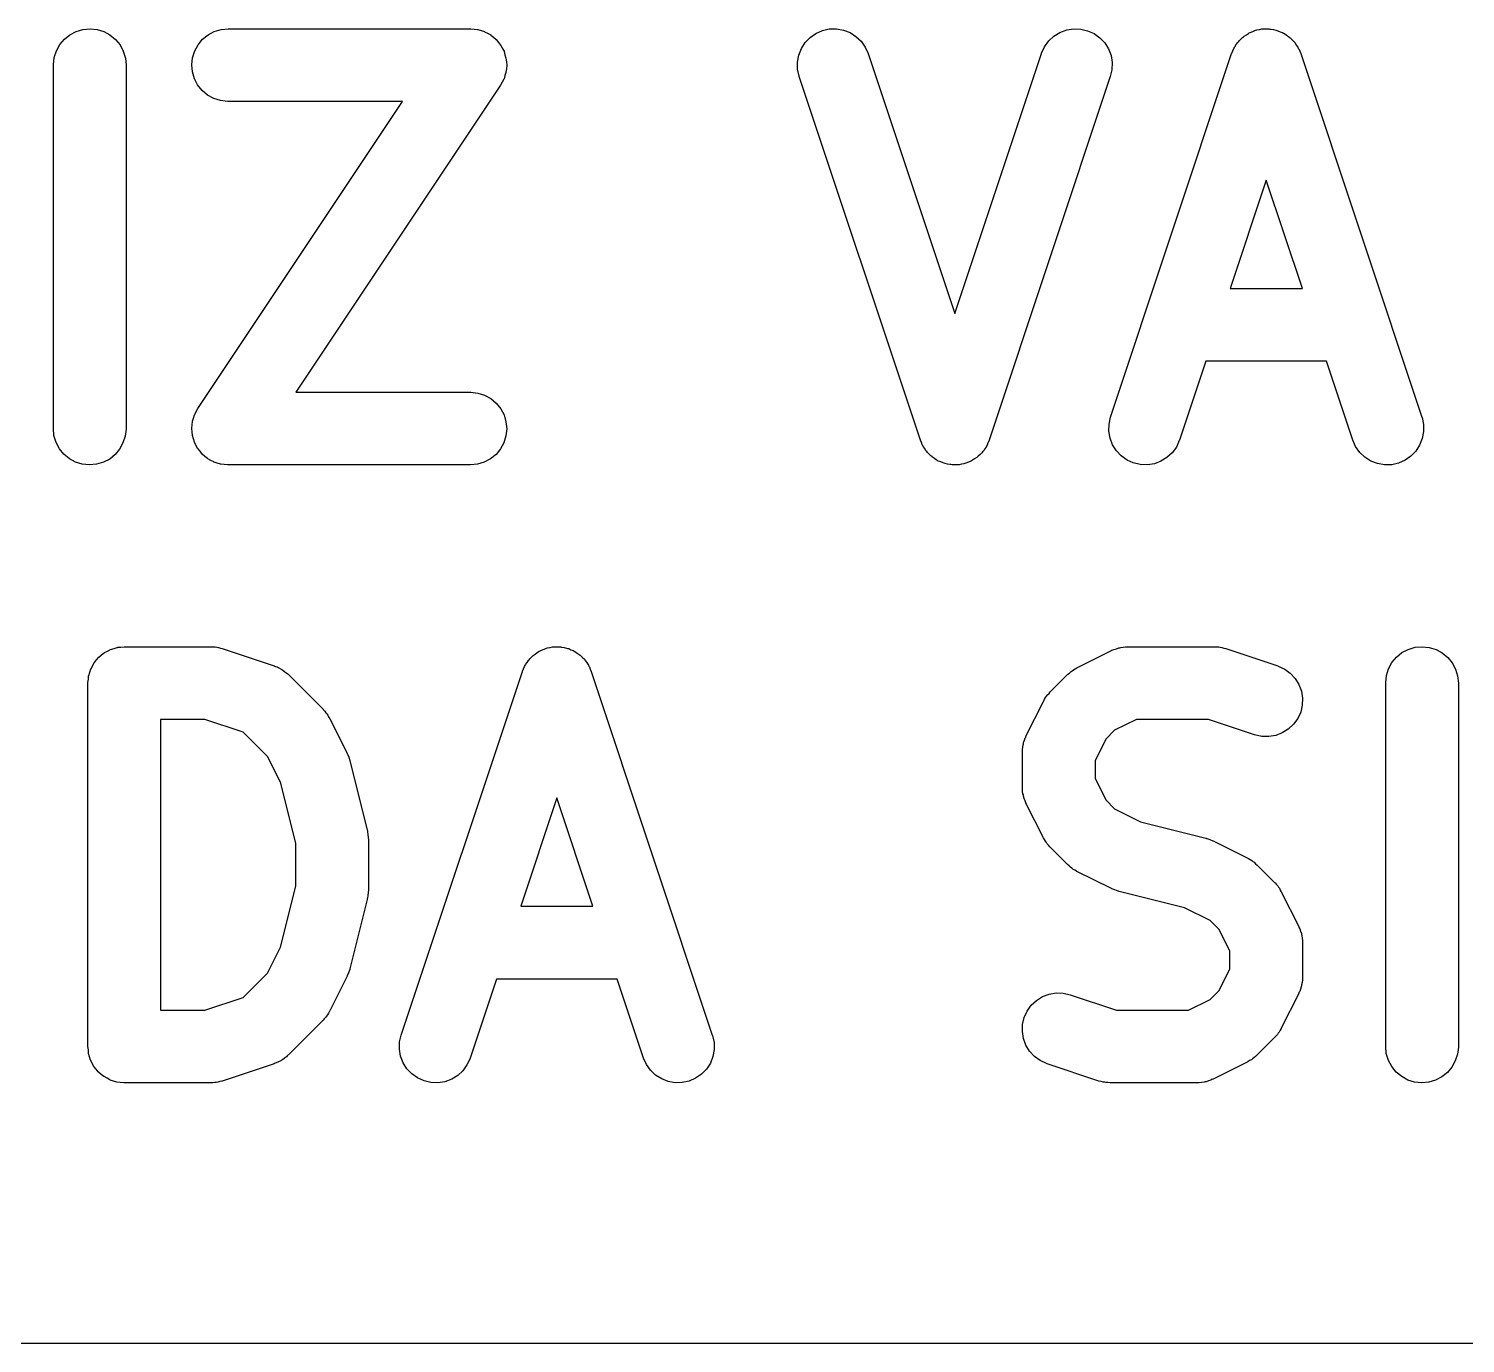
# Model space of a CAD drawing. Extents: x 102 to 177, y -151 to -48.
# Drawn here: x 163.68 to 169.61, y -59.06 to -53.64 of the extents above; entities that cross this region are included whole.
import ezdxf

# ---------------------------------------------------------------- set-up
doc = ezdxf.new("R2010")
doc.units = 0
doc.layers.add('BLACK', color=7, linetype='CONTINUOUS')

msp = doc.modelspace()

# ---------------------------------------------------------------- linework, layer by layer
at = {"layer": 'BLACK', "linetype": 'CONTINUOUS'}
for p, q in [((163.824, -53.6814), (163.846, -53.6631)), ((163.846, -53.6631), (163.872, -53.6495)), ((163.872, -53.6495), (163.9, -53.6412)), ((163.9, -53.6412), (163.93, -53.6386)), ((163.93, -53.6386), (163.959, -53.6416)), ((163.959, -53.6416), (163.987, -53.6503)), ((163.987, -53.6503), (164.012, -53.6642)), ((164.012, -53.6642), (164.035, -53.6829)), ((164.394, -53.6821), (164.417, -53.6636)), ((164.417, -53.6636), (164.443, -53.6499)), ((164.443, -53.6499), (164.471, -53.6414)), ((164.471, -53.6414), (164.5, -53.6386)), ((164.5, -53.6386), (165.5, -53.6386)), ((165.5, -53.6386), (165.501, -53.6386)), ((165.501, -53.6386), (165.501, -53.6386)), ((165.501, -53.6386), (165.501, -53.6386)), ((165.501, -53.6386), (165.502, -53.6386)), ((165.502, -53.6386), (165.516, -53.6402)), ((165.516, -53.6402), (165.53, -53.6417)), ((165.53, -53.6417), (165.531, -53.6418)), ((165.531, -53.6418), (165.531, -53.6418)), ((165.531, -53.6418), (165.545, -53.6461)), ((165.545, -53.6461), (165.558, -53.6504)), ((165.558, -53.6504), (165.559, -53.6506)), ((165.559, -53.6506), (165.559, -53.6507)), ((165.559, -53.6507), (165.571, -53.6575)), ((165.571, -53.6575), (165.584, -53.6643)), ((165.584, -53.6643), (165.584, -53.6646)), ((165.584, -53.6646), (165.585, -53.6648)), ((165.585, -53.6648), (165.596, -53.6739)), ((166.903, -53.6744), (166.927, -53.6577)), ((166.927, -53.6577), (166.954, -53.6459)), ((166.954, -53.6459), (166.982, -53.6396)), ((166.982, -53.6396), (167.011, -53.639)), ((167.011, -53.639), (167.04, -53.6441)), ((167.04, -53.6441), (167.068, -53.6546)), ((167.068, -53.6546), (167.092, -53.6703)), ((167.092, -53.6703), (167.113, -53.6905)), ((167.888, -53.6889), (167.909, -53.669)), ((167.909, -53.669), (167.934, -53.6537)), ((167.934, -53.6537), (167.962, -53.6435)), ((167.962, -53.6435), (167.991, -53.6389)), ((167.991, -53.6389), (168.02, -53.6399)), ((168.02, -53.6399), (168.048, -53.6466)), ((168.048, -53.6466), (168.075, -53.6587)), ((168.075, -53.6587), (168.099, -53.6758)), ((168.688, -53.6744), (168.692, -53.6719)), ((168.692, -53.6719), (168.695, -53.669)), ((168.695, -53.669), (168.704, -53.6636)), ((168.704, -53.6636), (168.712, -53.6577)), ((168.712, -53.6577), (168.716, -53.656)), ((168.716, -53.656), (168.72, -53.6537)), ((168.72, -53.6537), (168.73, -53.6501)), ((168.73, -53.6501), (168.739, -53.6459)), ((168.739, -53.6459), (168.743, -53.645)), ((168.743, -53.645), (168.747, -53.6435)), ((168.747, -53.6435), (168.758, -53.6419)), ((168.758, -53.6419), (168.768, -53.6396)), ((168.768, -53.6396), (168.772, -53.6395)), ((168.772, -53.6395), (168.776, -53.6389)), ((168.776, -53.6389), (168.787, -53.6392)), ((168.787, -53.6392), (168.797, -53.639)), ((168.797, -53.639), (168.801, -53.6397)), ((168.801, -53.6397), (168.806, -53.6399)), ((168.806, -53.6399), (168.816, -53.6423)), ((168.816, -53.6423), (168.826, -53.6441)), ((168.826, -53.6441), (168.83, -53.6456)), ((168.83, -53.6456), (168.834, -53.6466)), ((168.834, -53.6466), (168.844, -53.6509)), ((168.844, -53.6509), (168.853, -53.6546)), ((168.853, -53.6546), (168.857, -53.6569)), ((168.857, -53.6569), (168.861, -53.6587)), ((168.861, -53.6587), (168.869, -53.6648)), ((168.869, -53.6648), (168.878, -53.6703)), ((168.878, -53.6703), (168.881, -53.6733)), ((163.782, -53.7574), (163.791, -53.7295)), ((163.791, -53.7295), (163.805, -53.7038)), ((163.805, -53.7038), (163.824, -53.6814)), ((164.035, -53.6829), (164.054, -53.7056)), ((164.054, -53.7056), (164.067, -53.7314)), ((164.067, -53.7314), (164.076, -53.7594)), ((164.353, -53.7584), (164.362, -53.7304)), ((164.362, -53.7304), (164.376, -53.7047)), ((164.376, -53.7047), (164.394, -53.6821)), ((165.596, -53.6739), (165.607, -53.683)), ((165.607, -53.683), (165.607, -53.6834)), ((165.607, -53.6834), (165.607, -53.6836)), ((165.607, -53.6836), (165.616, -53.6947)), ((165.616, -53.6947), (165.625, -53.7058)), ((165.625, -53.7058), (165.625, -53.7061)), ((165.625, -53.7061), (165.626, -53.7064)), ((165.626, -53.7064), (165.632, -53.7191)), ((165.632, -53.7191), (165.639, -53.7316)), ((165.639, -53.7316), (165.639, -53.732)), ((166.856, -53.7473), (166.867, -53.7201)), ((166.867, -53.7201), (166.882, -53.6955)), ((166.882, -53.6955), (166.903, -53.6744)), ((167.113, -53.6905), (167.13, -53.7144)), ((167.13, -53.7144), (167.142, -53.7411)), ((167.858, -53.7392), (167.871, -53.7126)), ((167.871, -53.7126), (167.888, -53.6889)), ((168.099, -53.6758), (168.119, -53.6971)), ((168.119, -53.6971), (168.134, -53.722)), ((168.134, -53.722), (168.145, -53.7493)), ((168.644, -53.7392), (168.648, -53.7298)), ((168.648, -53.7298), (168.652, -53.7201)), ((168.652, -53.7201), (168.655, -53.7165)), ((168.655, -53.7165), (168.656, -53.7126)), ((168.656, -53.7126), (168.662, -53.7042)), ((168.662, -53.7042), (168.668, -53.6955)), ((168.668, -53.6955), (168.671, -53.6924)), ((168.671, -53.6924), (168.674, -53.6889)), ((168.674, -53.6889), (168.681, -53.6819)), ((168.681, -53.6819), (168.688, -53.6744)), ((168.881, -53.6733), (168.885, -53.6758)), ((168.885, -53.6758), (168.892, -53.6833)), ((168.892, -53.6833), (168.899, -53.6905)), ((168.899, -53.6905), (168.902, -53.694)), ((168.902, -53.694), (168.905, -53.6971)), ((168.905, -53.6971), (168.91, -53.7059)), ((168.91, -53.7059), (168.916, -53.7144)), ((168.916, -53.7144), (168.918, -53.7183)), ((168.918, -53.7183), (168.92, -53.722)), ((168.92, -53.722), (168.924, -53.7317)), ((163.779, -53.7865), (163.782, -53.7574)), ((163.779, -53.7886), (163.779, -53.7865)), ((163.779, -55.2886), (163.779, -53.7886)), ((164.076, -53.7594), (164.079, -53.7886)), ((164.079, -53.7886), (164.079, -55.2886)), ((164.35, -53.7875), (164.353, -53.7584)), ((164.353, -53.8167), (164.35, -53.7875)), ((165.639, -53.732), (165.639, -53.7324)), ((165.639, -53.7324), (165.643, -53.746)), ((165.643, -53.746), (165.647, -53.7597)), ((165.647, -53.7597), (165.647, -53.7601)), ((165.647, -53.7601), (165.647, -53.7605)), ((165.647, -53.7605), (165.649, -53.7746)), ((165.649, -53.7746), (165.65, -53.7888)), ((165.65, -53.7896), (165.649, -53.8036)), ((165.65, -53.7888), (165.65, -53.7892)), ((165.65, -53.7892), (165.65, -53.7896)), ((166.851, -53.7761), (166.856, -53.7473)), ((166.851, -53.8054), (166.851, -53.7761)), ((167.142, -53.7411), (167.5, -54.8142)), ((167.5, -54.8142), (167.858, -53.7411)), ((167.858, -53.7411), (167.858, -53.7392)), ((168.143, -55.2411), (168.643, -53.7411)), ((168.145, -53.7493), (168.15, -53.7782)), ((168.15, -53.7782), (168.149, -53.8075)), ((168.643, -53.7411), (168.644, -53.7392)), ((168.924, -53.7317), (168.928, -53.7411)), ((168.928, -53.7411), (169.428, -55.2411)), ((164.361, -53.8448), (164.353, -53.8167)), ((164.374, -53.8707), (164.361, -53.8448)), ((165.638, -53.8467), (165.632, -53.8592)), ((165.639, -53.8459), (165.638, -53.8463)), ((165.638, -53.8463), (165.638, -53.8467)), ((165.643, -53.8322), (165.639, -53.8459)), ((165.647, -53.8187), (165.643, -53.8322)), ((165.649, -53.8036), (165.647, -53.8179)), ((165.647, -53.8179), (165.647, -53.8183)), ((165.647, -53.8183), (165.647, -53.8187)), ((166.857, -53.834), (166.851, -53.8054)), ((166.858, -53.836), (166.857, -53.834)), ((167.358, -55.336), (166.858, -53.836)), ((168.142, -53.836), (167.642, -55.336)), ((168.149, -53.8075), (168.142, -53.836)), ((164.393, -53.8935), (164.374, -53.8707)), ((164.415, -53.9123), (164.393, -53.8935)), ((165.625, -53.8718), (164.78, -55.1386)), ((165.632, -53.8592), (165.625, -53.8718)), ((164.375, -55.2054), (165.22, -53.9386)), ((164.441, -53.9264), (164.415, -53.9123)), ((164.469, -53.9353), (164.441, -53.9264)), ((164.498, -53.9386), (164.469, -53.9353)), ((164.5, -53.9386), (164.498, -53.9386)), ((165.22, -53.9386), (164.5, -53.9386)), ((168.786, -54.2629), (168.637, -54.71)), ((168.935, -54.71), (168.786, -54.2629)), ((168.637, -54.71), (168.935, -54.71)), ((168.537, -55.01), (168.428, -55.336)), ((169.035, -55.01), (168.537, -55.01)), ((169.143, -55.336), (169.035, -55.01)), ((164.78, -55.1386), (165.5, -55.1386)), ((165.5, -55.1386), (165.502, -55.1386)), ((165.502, -55.1386), (165.531, -55.1418)), ((165.531, -55.1418), (165.559, -55.1507)), ((165.559, -55.1507), (165.585, -55.1648)), ((164.368, -55.218), (164.375, -55.2054)), ((165.585, -55.1648), (165.607, -55.1836)), ((165.607, -55.1836), (165.626, -55.2064)), ((165.626, -55.2064), (165.639, -55.2324)), ((164.35, -55.2875), (164.351, -55.2735)), ((164.351, -55.2735), (164.353, -55.2592)), ((164.353, -55.2584), (164.357, -55.2449)), ((164.353, -55.2588), (164.353, -55.2584)), ((164.353, -55.2592), (164.353, -55.2588)), ((164.357, -55.2449), (164.361, -55.2312)), ((164.361, -55.2312), (164.362, -55.2308)), ((164.362, -55.2304), (164.368, -55.218)), ((164.362, -55.2308), (164.362, -55.2304)), ((165.639, -55.2324), (165.647, -55.2605)), ((165.647, -55.2605), (165.65, -55.2896)), ((168.136, -55.2989), (168.137, -55.2697)), ((168.137, -55.2697), (168.143, -55.2411)), ((169.428, -55.2411), (169.429, -55.2431)), ((169.429, -55.2431), (169.435, -55.2718)), ((169.435, -55.2718), (169.435, -55.301)), ((163.781, -55.3177), (163.779, -55.2886)), ((163.79, -55.3457), (163.781, -55.3177)), ((164.075, -55.3198), (164.066, -55.3477)), ((164.079, -55.2907), (164.075, -55.3198)), ((164.079, -55.2886), (164.079, -55.2907)), ((164.35, -55.2879), (164.35, -55.2875)), ((164.35, -55.2883), (164.35, -55.2879)), ((164.351, -55.3026), (164.35, -55.2883)), ((164.353, -55.3167), (164.351, -55.3026)), ((164.353, -55.3171), (164.353, -55.3167)), ((164.353, -55.3175), (164.353, -55.3171)), ((164.357, -55.3311), (164.353, -55.3175)), ((164.361, -55.3448), (164.357, -55.3311)), ((165.647, -55.3187), (165.638, -55.3467)), ((165.65, -55.2896), (165.647, -55.3187)), ((168.141, -55.3278), (168.136, -55.2989)), ((168.151, -55.3552), (168.141, -55.3278)), ((169.43, -55.3298), (169.419, -55.3571)), ((169.435, -55.301), (169.43, -55.3298)), ((163.804, -55.3716), (163.79, -55.3457)), ((163.822, -55.3943), (163.804, -55.3716)), ((164.052, -55.3733), (164.034, -55.3957)), ((164.066, -55.3477), (164.052, -55.3733)), ((164.361, -55.3451), (164.361, -55.3448)), ((164.361, -55.3455), (164.361, -55.3451)), ((164.368, -55.3581), (164.361, -55.3455)), ((164.374, -55.3707), (164.368, -55.3581)), ((164.375, -55.371), (164.374, -55.3707)), ((164.375, -55.3714), (164.375, -55.371)), ((164.384, -55.3823), (164.375, -55.3714)), ((164.393, -55.3935), (164.384, -55.3823)), ((165.624, -55.3725), (165.606, -55.395)), ((165.638, -55.3467), (165.624, -55.3725)), ((167.362, -55.3455), (167.358, -55.336)), ((167.366, -55.3552), (167.362, -55.3455)), ((167.368, -55.3588), (167.366, -55.3552)), ((167.37, -55.3627), (167.368, -55.3588)), ((167.376, -55.3712), (167.37, -55.3627)), ((167.381, -55.38), (167.376, -55.3712)), ((167.384, -55.3832), (167.381, -55.38)), ((167.387, -55.3867), (167.384, -55.3832)), ((167.394, -55.3938), (167.387, -55.3867)), ((167.612, -55.3882), (167.605, -55.3953)), ((167.615, -55.3848), (167.612, -55.3882)), ((167.618, -55.3817), (167.615, -55.3848)), ((167.623, -55.3729), (167.618, -55.3817)), ((167.629, -55.3646), (167.623, -55.3729)), ((167.631, -55.3607), (167.629, -55.3646)), ((167.633, -55.3571), (167.631, -55.3607)), ((167.637, -55.3474), (167.633, -55.3571)), ((167.642, -55.338), (167.637, -55.3474)), ((167.642, -55.336), (167.642, -55.338)), ((168.167, -55.38), (168.151, -55.3552)), ((168.187, -55.4014), (168.167, -55.38)), ((168.398, -55.3882), (168.376, -55.4081)), ((168.415, -55.3646), (168.398, -55.3882)), ((168.427, -55.338), (168.415, -55.3646)), ((168.428, -55.336), (168.427, -55.338)), ((169.155, -55.3627), (169.143, -55.336)), ((169.172, -55.3867), (169.155, -55.3627)), ((169.193, -55.4068), (169.172, -55.3867)), ((169.403, -55.3817), (169.383, -55.4027)), ((169.419, -55.3571), (169.403, -55.3817)), ((163.845, -55.4129), (163.822, -55.3943)), ((163.87, -55.4268), (163.845, -55.4129)), ((163.898, -55.4355), (163.87, -55.4268)), ((163.928, -55.4386), (163.898, -55.4355)), ((163.957, -55.4359), (163.928, -55.4386)), ((163.985, -55.4276), (163.957, -55.4359)), ((164.011, -55.4141), (163.985, -55.4276)), ((164.034, -55.3957), (164.011, -55.4141)), ((164.393, -55.3938), (164.393, -55.3935)), ((164.393, -55.3941), (164.393, -55.3938)), ((164.404, -55.4031), (164.393, -55.3941)), ((164.415, -55.4123), (164.404, -55.4031)), ((164.416, -55.4125), (164.415, -55.4123)), ((164.416, -55.4128), (164.416, -55.4125)), ((164.428, -55.4196), (164.416, -55.4128)), ((164.441, -55.4264), (164.428, -55.4196)), ((164.441, -55.4266), (164.441, -55.4264)), ((164.442, -55.4268), (164.441, -55.4266)), ((164.455, -55.431), (164.442, -55.4268)), ((164.469, -55.4353), (164.455, -55.431)), ((164.47, -55.4355), (164.469, -55.4353)), ((164.469, -55.4353), (164.469, -55.4353)), ((164.484, -55.437), (164.47, -55.4355)), ((164.498, -55.4386), (164.484, -55.437)), ((164.499, -55.4386), (164.498, -55.4386)), ((164.5, -55.4386), (164.499, -55.4386)), ((164.499, -55.4386), (164.499, -55.4386)), ((164.499, -55.4386), (164.499, -55.4386)), ((165.5, -55.4386), (164.5, -55.4386)), ((165.529, -55.4357), (165.5, -55.4386)), ((165.557, -55.4273), (165.529, -55.4357)), ((165.583, -55.4135), (165.557, -55.4273)), ((165.606, -55.395), (165.583, -55.4135)), ((167.401, -55.4014), (167.394, -55.3938)), ((167.405, -55.4039), (167.401, -55.4014)), ((167.408, -55.4068), (167.405, -55.4039)), ((167.416, -55.4124), (167.408, -55.4068)), ((167.425, -55.4184), (167.416, -55.4124)), ((167.429, -55.4202), (167.425, -55.4184)), ((167.432, -55.4225), (167.429, -55.4202)), ((167.442, -55.4262), (167.432, -55.4225)), ((167.452, -55.4305), (167.442, -55.4262)), ((167.456, -55.4315), (167.452, -55.4305)), ((167.46, -55.4331), (167.456, -55.4315)), ((167.47, -55.4349), (167.46, -55.4331)), ((167.48, -55.4372), (167.47, -55.4349)), ((167.484, -55.4374), (167.48, -55.4372)), ((167.489, -55.4381), (167.484, -55.4374)), ((167.499, -55.4379), (167.489, -55.4381)), ((167.509, -55.4383), (167.499, -55.4379)), ((167.514, -55.4376), (167.509, -55.4383)), ((167.518, -55.4375), (167.514, -55.4376)), ((167.528, -55.4353), (167.518, -55.4375)), ((167.538, -55.4336), (167.528, -55.4353)), ((167.542, -55.4321), (167.538, -55.4336)), ((167.546, -55.4312), (167.542, -55.4321)), ((167.556, -55.427), (167.546, -55.4312)), ((167.566, -55.4234), (167.556, -55.427)), ((167.569, -55.4212), (167.566, -55.4234)), ((167.573, -55.4195), (167.569, -55.4212)), ((167.582, -55.4135), (167.573, -55.4195)), ((167.591, -55.4081), (167.582, -55.4135)), ((167.594, -55.4052), (167.591, -55.4081)), ((167.597, -55.4027), (167.594, -55.4052)), ((167.605, -55.3953), (167.597, -55.4027)), ((168.211, -55.4184), (168.187, -55.4014)), ((168.237, -55.4305), (168.211, -55.4184)), ((168.266, -55.4372), (168.237, -55.4305)), ((168.295, -55.4383), (168.266, -55.4372)), ((168.324, -55.4336), (168.295, -55.4383)), ((168.351, -55.4234), (168.324, -55.4336)), ((168.376, -55.4081), (168.351, -55.4234)), ((169.218, -55.4225), (169.193, -55.4068)), ((169.245, -55.4331), (169.218, -55.4225)), ((169.274, -55.4381), (169.245, -55.4331)), ((169.304, -55.4375), (169.274, -55.4381)), ((169.332, -55.4312), (169.304, -55.4375)), ((169.359, -55.4195), (169.332, -55.4312)), ((169.383, -55.4027), (169.359, -55.4195)), ((163.966, -56.2314), (163.977, -56.2225)), ((163.977, -56.2225), (163.988, -56.2136)), ((163.988, -56.2136), (163.989, -56.2134)), ((163.989, -56.2131), (164.002, -56.2065)), ((163.989, -56.2134), (163.989, -56.2131)), ((164.002, -56.2065), (164.014, -56.1999)), ((164.014, -56.1999), (164.015, -56.1997)), ((164.015, -56.1995), (164.029, -56.1955)), ((164.015, -56.1997), (164.015, -56.1995)), ((164.029, -56.1955), (164.042, -56.1914)), ((164.042, -56.1914), (164.043, -56.1914)), ((164.043, -56.1912), (164.057, -56.1899)), ((164.043, -56.1914), (164.043, -56.1912)), ((164.057, -56.1899), (164.071, -56.1886)), ((164.071, -56.1886), (164.429, -56.1886)), ((164.429, -56.1886), (164.431, -56.1886)), ((164.431, -56.1886), (164.439, -56.1895)), ((164.439, -56.1895), (164.447, -56.1898)), ((164.447, -56.1898), (164.454, -56.1912)), ((164.454, -56.1912), (164.46, -56.1918)), ((164.46, -56.1918), (164.468, -56.1944)), ((164.468, -56.1944), (164.476, -56.1963)), ((164.476, -56.1963), (164.69, -56.2677)), ((165.76, -56.2244), (165.763, -56.2219)), ((165.763, -56.2219), (165.767, -56.219)), ((165.767, -56.219), (165.775, -56.2136)), ((165.775, -56.2136), (165.784, -56.2077)), ((165.784, -56.2077), (165.788, -56.206)), ((165.788, -56.206), (165.791, -56.2037)), ((165.791, -56.2037), (165.801, -56.2001)), ((165.801, -56.2001), (165.811, -56.1959)), ((165.811, -56.1959), (165.815, -56.195)), ((165.815, -56.195), (165.819, -56.1935)), ((165.819, -56.1935), (165.829, -56.1919)), ((165.829, -56.1919), (165.839, -56.1896)), ((165.839, -56.1896), (165.844, -56.1895)), ((165.844, -56.1895), (165.848, -56.1889)), ((165.848, -56.1889), (165.858, -56.1892)), ((165.858, -56.1892), (165.869, -56.189)), ((165.869, -56.189), (165.873, -56.1897)), ((165.873, -56.1897), (165.877, -56.1899)), ((165.877, -56.1899), (165.887, -56.1923)), ((165.887, -56.1923), (165.897, -56.1941)), ((165.897, -56.1941), (165.901, -56.1956)), ((165.901, -56.1956), (165.906, -56.1966)), ((165.906, -56.1966), (165.915, -56.2009)), ((165.915, -56.2009), (165.925, -56.2046)), ((165.925, -56.2046), (165.928, -56.2069)), ((165.928, -56.2069), (165.932, -56.2087)), ((165.932, -56.2087), (165.941, -56.2148)), ((165.941, -56.2148), (165.949, -56.2203)), ((165.949, -56.2203), (165.953, -56.2233)), ((168.004, -56.2758), (168.147, -56.2044)), ((168.147, -56.2044), (168.149, -56.2035)), ((168.149, -56.2035), (168.153, -56.202)), ((168.153, -56.202), (168.157, -56.1999)), ((168.157, -56.1999), (168.167, -56.1969)), ((168.167, -56.1969), (168.177, -56.1934)), ((168.177, -56.1934), (168.181, -56.1927)), ((168.181, -56.1927), (168.185, -56.1914)), ((168.185, -56.1914), (168.195, -56.1904)), ((168.195, -56.1904), (168.205, -56.1888)), ((168.205, -56.1888), (168.21, -56.189)), ((168.21, -56.189), (168.214, -56.1886)), ((168.214, -56.1886), (168.571, -56.1886)), ((168.571, -56.1886), (168.574, -56.1886)), ((168.574, -56.1886), (168.582, -56.1895)), ((168.582, -56.1895), (168.59, -56.1898)), ((168.59, -56.1898), (168.596, -56.1912)), ((168.596, -56.1912), (168.603, -56.1918)), ((168.603, -56.1918), (168.611, -56.1944)), ((168.611, -56.1944), (168.619, -56.1963)), ((168.619, -56.1963), (168.833, -56.2677)), ((169.324, -56.2314), (169.346, -56.2131)), ((169.346, -56.2131), (169.372, -56.1995)), ((169.372, -56.1995), (169.4, -56.1912)), ((169.4, -56.1912), (169.43, -56.1886)), ((169.43, -56.1886), (169.459, -56.1916)), ((169.459, -56.1916), (169.487, -56.2003)), ((169.487, -56.2003), (169.512, -56.2142)), ((169.512, -56.2142), (169.535, -56.2329)), ((163.929, -56.2939), (163.933, -56.2804)), ((163.933, -56.28), (163.934, -56.2795)), ((163.933, -56.2804), (163.933, -56.28)), ((163.934, -56.2795), (163.94, -56.2671)), ((163.94, -56.2671), (163.947, -56.2547)), ((163.947, -56.2543), (163.948, -56.2538)), ((163.947, -56.2547), (163.947, -56.2543)), ((163.948, -56.2538), (163.957, -56.243)), ((163.957, -56.243), (163.966, -56.2321)), ((163.966, -56.2318), (163.966, -56.2314)), ((163.966, -56.2321), (163.966, -56.2318)), ((164.69, -56.2677), (164.692, -56.2684)), ((164.692, -56.2684), (164.696, -56.2702)), ((164.696, -56.2702), (164.701, -56.2715)), ((164.701, -56.2715), (164.71, -56.2764)), ((164.71, -56.2764), (164.719, -56.2807)), ((164.719, -56.2807), (164.722, -56.2833)), ((165.716, -56.2892), (165.72, -56.2798)), ((165.72, -56.2798), (165.724, -56.2701)), ((165.724, -56.2701), (165.726, -56.2665)), ((165.726, -56.2665), (165.728, -56.2626)), ((165.728, -56.2626), (165.734, -56.2542)), ((165.734, -56.2542), (165.74, -56.2455)), ((165.74, -56.2455), (165.743, -56.2424)), ((165.743, -56.2424), (165.745, -56.2389)), ((165.745, -56.2389), (165.753, -56.2319)), ((165.753, -56.2319), (165.76, -56.2244)), ((165.953, -56.2233), (165.956, -56.2258)), ((165.956, -56.2258), (165.963, -56.2333)), ((165.963, -56.2333), (165.971, -56.2405)), ((165.971, -56.2405), (165.973, -56.244)), ((165.973, -56.244), (165.976, -56.2471)), ((165.976, -56.2471), (165.982, -56.2559)), ((165.982, -56.2559), (165.988, -56.2644)), ((165.988, -56.2644), (165.989, -56.2683)), ((165.989, -56.2683), (165.992, -56.272)), ((165.992, -56.272), (165.995, -56.2817)), ((165.995, -56.2817), (165.999, -56.2911)), ((167.99, -56.2842), (167.997, -56.2803)), ((167.997, -56.2803), (168.004, -56.2758)), ((168.833, -56.2677), (168.835, -56.2684)), ((168.835, -56.2684), (168.862, -56.2807)), ((168.862, -56.2807), (168.885, -56.2979)), ((169.282, -56.3074), (169.291, -56.2795)), ((169.291, -56.2795), (169.305, -56.2538)), ((169.305, -56.2538), (169.324, -56.2314)), ((169.535, -56.2329), (169.554, -56.2556)), ((169.554, -56.2556), (169.567, -56.2814)), ((169.567, -56.2814), (169.576, -56.3094)), ((163.921, -56.3365), (163.923, -56.3224)), ((163.921, -56.3375), (163.921, -56.3365)), ((163.921, -56.3376), (163.921, -56.3375)), ((163.921, -56.3375), (163.921, -56.3375)), ((163.921, -56.3386), (163.921, -56.3376)), ((163.921, -57.8386), (163.921, -56.3386)), ((163.923, -56.3224), (163.924, -56.3084)), ((163.924, -56.3084), (163.925, -56.3079)), ((163.925, -56.3074), (163.929, -56.2939)), ((163.925, -56.3079), (163.925, -56.3074)), ((164.722, -56.2833), (164.726, -56.2854)), ((164.726, -56.2854), (164.734, -56.2919)), ((164.734, -56.2919), (164.743, -56.2979)), ((164.743, -56.2979), (164.746, -56.3011)), ((164.746, -56.3011), (164.749, -56.3039)), ((164.749, -56.3039), (164.892, -56.4468)), ((165.215, -57.7911), (165.715, -56.2911)), ((165.715, -56.2911), (165.716, -56.2892)), ((165.999, -56.2911), (166.499, -57.7911)), ((167.894, -56.3754), (167.965, -56.3039)), ((167.965, -56.3039), (167.967, -56.3025)), ((167.967, -56.3025), (167.973, -56.2972)), ((167.973, -56.2972), (167.98, -56.2914)), ((167.98, -56.2914), (167.985, -56.2881)), ((167.985, -56.2881), (167.99, -56.2842)), ((168.885, -56.2979), (168.905, -56.3194)), ((168.905, -56.3194), (168.921, -56.3443)), ((169.279, -56.3365), (169.282, -56.3074)), ((169.279, -56.3386), (169.279, -56.3365)), ((169.279, -57.8386), (169.279, -56.3386)), ((169.576, -56.3094), (169.579, -56.3386)), ((169.579, -56.3386), (169.579, -57.8386)), ((167.871, -56.4054), (167.875, -56.398)), ((167.875, -56.398), (167.879, -56.3932)), ((167.879, -56.3932), (167.883, -56.3879)), ((167.883, -56.3879), (167.889, -56.3819)), ((167.889, -56.3819), (167.894, -56.3754)), ((168.921, -56.3443), (168.931, -56.3718)), ((168.931, -56.3718), (168.935, -56.4007)), ((164.892, -56.4468), (164.893, -56.4483)), ((164.893, -56.4483), (164.899, -56.4549)), ((164.899, -56.4549), (164.904, -56.461)), ((167.794, -56.5572), (167.866, -56.4143)), ((167.866, -56.4143), (167.867, -56.4125)), ((167.867, -56.4125), (167.871, -56.4054)), ((168.928, -56.4584), (168.916, -56.4851)), ((168.934, -56.4299), (168.928, -56.4584)), ((168.935, -56.4007), (168.934, -56.4299)), ((164.221, -56.4886), (164.221, -57.6886)), ((164.404, -56.4886), (164.221, -56.4886)), ((164.562, -56.5411), (164.404, -56.4886)), ((164.904, -56.461), (164.908, -56.4663)), ((164.908, -56.4663), (164.912, -56.4712)), ((164.912, -56.4712), (164.915, -56.4786)), ((164.915, -56.4786), (164.92, -56.4858)), ((164.92, -56.4858), (164.991, -56.6286)), ((168.25, -56.4886), (168.16, -56.5333)), ((168.547, -56.4886), (168.25, -56.4886)), ((168.738, -56.5523), (168.547, -56.4886)), ((168.899, -56.5089), (168.877, -56.5289)), ((168.916, -56.4851), (168.899, -56.5089)), ((164.662, -56.6417), (164.562, -56.5411)), ((167.784, -56.5845), (167.788, -56.575)), ((167.788, -56.575), (167.791, -56.5652)), ((167.791, -56.5652), (167.793, -56.5613)), ((167.793, -56.5613), (167.794, -56.5572)), ((168.123, -56.5703), (168.079, -56.6597)), ((168.16, -56.5333), (168.123, -56.5703)), ((168.767, -56.5588), (168.738, -56.5523)), ((168.796, -56.5596), (168.767, -56.5588)), ((168.825, -56.5548), (168.796, -56.5596)), ((168.852, -56.5444), (168.825, -56.5548)), ((168.877, -56.5289), (168.852, -56.5444)), ((164.991, -56.6286), (164.992, -56.6305)), ((164.992, -56.6305), (164.992, -56.6312)), ((164.992, -56.6312), (164.993, -56.6318)), ((164.993, -56.6318), (164.998, -56.6449)), ((167.779, -56.6134), (167.781, -56.6033)), ((167.779, -56.6178), (167.779, -56.6134)), ((167.779, -56.6222), (167.779, -56.6178)), ((167.779, -56.6243), (167.779, -56.6222)), ((167.779, -56.7671), (167.779, -56.6243)), ((167.781, -56.6033), (167.782, -56.5931)), ((167.782, -56.5931), (167.783, -56.5889)), ((167.783, -56.5889), (167.784, -56.5845)), ((164.716, -56.7481), (164.662, -56.6417)), ((164.998, -56.6449), (165.002, -56.658)), ((165.002, -56.658), (165.002, -56.6587)), ((165.002, -56.6587), (165.003, -56.6593)), ((165.003, -56.6593), (165.074, -56.945)), ((168.079, -56.6597), (168.079, -56.7317)), ((164.779, -56.9999), (164.716, -56.7481)), ((168.079, -56.7317), (168.123, -56.8211)), ((165.857, -56.8129), (165.708, -57.26)), ((166.006, -57.26), (165.857, -56.8129)), ((167.779, -56.7715), (167.779, -56.7671)), ((167.779, -56.7759), (167.779, -56.7715)), ((167.78, -56.7861), (167.779, -56.7759)), ((167.781, -56.7963), (167.78, -56.7861)), ((167.783, -56.8005), (167.781, -56.7963)), ((167.783, -56.8049), (167.783, -56.8005)), ((167.787, -56.8145), (167.783, -56.8049)), ((167.79, -56.8243), (167.787, -56.8145)), ((167.792, -56.8282), (167.79, -56.8243)), ((167.793, -56.8323), (167.792, -56.8282)), ((167.794, -56.8342), (167.793, -56.8323)), ((167.866, -56.9771), (167.794, -56.8342)), ((168.123, -56.8211), (168.16, -56.8581)), ((168.16, -56.8581), (168.267, -56.9113)), ((168.267, -56.9113), (168.536, -56.9788)), ((165.074, -56.945), (165.075, -56.9471)), ((165.075, -56.9471), (165.075, -56.9497)), ((165.075, -56.9497), (165.076, -56.9523)), ((165.076, -56.9523), (165.077, -56.9642)), ((165.077, -56.9642), (165.078, -56.9761)), ((165.078, -56.9761), (165.078, -56.9788)), ((165.078, -56.9788), (165.079, -56.9814)), ((165.079, -56.9814), (165.079, -57.1957)), ((167.87, -56.9842), (167.866, -56.9771)), ((167.874, -56.9917), (167.87, -56.9842)), ((167.878, -56.9966), (167.874, -56.9917)), ((168.536, -56.9788), (168.538, -56.9793)), ((168.538, -56.9793), (168.539, -56.9795)), ((168.539, -56.9795), (168.54, -56.9796)), ((168.54, -56.9796), (168.553, -56.9846)), ((168.553, -56.9846), (168.566, -56.9895)), ((168.566, -56.9895), (168.566, -56.9899)), ((168.566, -56.9899), (168.567, -56.9901)), ((168.567, -56.9901), (168.71, -57.0615)), ((164.779, -57.1773), (164.779, -56.9999)), ((167.881, -57.0019), (167.878, -56.9966)), ((167.887, -57.008), (167.881, -57.0019)), ((167.892, -57.0146), (167.887, -57.008)), ((167.894, -57.0161), (167.892, -57.0146)), ((167.965, -57.0875), (167.894, -57.0161)), ((167.972, -57.0928), (167.965, -57.0875)), ((167.978, -57.0987), (167.972, -57.0928)), ((167.983, -57.1021), (167.978, -57.0987)), ((167.988, -57.1061), (167.983, -57.1021)), ((167.995, -57.1101), (167.988, -57.1061)), ((168.002, -57.1146), (167.995, -57.1101)), ((168.71, -57.0615), (168.712, -57.0625)), ((168.712, -57.0625), (168.719, -57.0671)), ((168.719, -57.0671), (168.726, -57.0711)), ((168.726, -57.0711), (168.731, -57.075)), ((168.731, -57.075), (168.736, -57.0784)), ((168.736, -57.0784), (168.742, -57.0843)), ((168.742, -57.0843), (168.749, -57.0896)), ((168.749, -57.0896), (168.82, -57.1611)), ((168.004, -57.1156), (168.002, -57.1146)), ((168.147, -57.187), (168.004, -57.1156)), ((168.82, -57.1611), (168.822, -57.1626)), ((168.822, -57.1626), (168.827, -57.1692)), ((168.827, -57.1692), (168.833, -57.1753)), ((164.716, -57.4291), (164.779, -57.1773)), ((165.075, -57.2269), (165.074, -57.2294)), ((165.074, -57.2294), (165.074, -57.2321)), ((165.077, -57.215), (165.075, -57.2269)), ((165.078, -57.2031), (165.077, -57.215)), ((165.079, -57.1978), (165.078, -57.2005)), ((165.078, -57.2005), (165.078, -57.2031)), ((165.079, -57.1957), (165.079, -57.1978)), ((168.148, -57.1873), (168.147, -57.187)), ((168.148, -57.1876), (168.148, -57.1873)), ((168.161, -57.1925), (168.148, -57.1876)), ((168.175, -57.1975), (168.161, -57.1925)), ((168.175, -57.1976), (168.175, -57.1975)), ((168.176, -57.1979), (168.175, -57.1976)), ((168.178, -57.1984), (168.176, -57.1979)), ((168.448, -57.2658), (168.178, -57.1984)), ((168.833, -57.1753), (168.836, -57.1806)), ((168.836, -57.1806), (168.84, -57.1854)), ((168.84, -57.1854), (168.844, -57.1929)), ((168.844, -57.1929), (168.848, -57.2001)), ((168.848, -57.2001), (168.92, -57.3429)), ((165.074, -57.2321), (165.003, -57.5178)), ((165.708, -57.26), (166.006, -57.26)), ((168.554, -57.319), (168.448, -57.2658)), ((168.591, -57.356), (168.554, -57.319)), ((168.92, -57.3429), (168.921, -57.3448)), ((168.921, -57.3448), (168.922, -57.3489)), ((168.922, -57.3489), (168.924, -57.3528)), ((168.636, -57.4454), (168.591, -57.356)), ((168.924, -57.3528), (168.927, -57.3627)), ((168.927, -57.3627), (168.931, -57.3723)), ((168.931, -57.3723), (168.932, -57.3766)), ((168.932, -57.3766), (168.933, -57.3809)), ((168.933, -57.3809), (168.934, -57.3911)), ((168.934, -57.3911), (168.935, -57.4012)), ((168.935, -57.4012), (168.935, -57.4056)), ((168.935, -57.4056), (168.936, -57.41)), ((164.662, -57.5354), (164.716, -57.4291)), ((168.636, -57.5174), (168.636, -57.4454)), ((168.936, -57.41), (168.936, -57.5529)), ((165.002, -57.5212), (164.997, -57.5342)), ((165.003, -57.5178), (165.002, -57.5198)), ((165.002, -57.5198), (165.002, -57.5205)), ((165.002, -57.5205), (165.002, -57.5212)), ((168.591, -57.6069), (168.636, -57.5174)), ((164.562, -57.636), (164.662, -57.5354)), ((164.991, -57.5485), (164.92, -57.6914)), ((164.992, -57.5479), (164.991, -57.5485)), ((164.997, -57.5342), (164.992, -57.5473)), ((164.992, -57.5473), (164.992, -57.5479)), ((165.608, -57.56), (165.499, -57.886)), ((166.106, -57.56), (165.608, -57.56)), ((166.215, -57.886), (166.106, -57.56)), ((168.932, -57.584), (168.931, -57.5883)), ((168.934, -57.5739), (168.932, -57.584)), ((168.935, -57.5638), (168.934, -57.5739)), ((168.936, -57.555), (168.935, -57.5593)), ((168.935, -57.5593), (168.935, -57.5638)), ((168.936, -57.5529), (168.936, -57.555)), ((164.404, -57.6886), (164.562, -57.636)), ((167.837, -57.6482), (167.862, -57.6327)), ((167.862, -57.6327), (167.889, -57.6224)), ((167.889, -57.6224), (167.918, -57.6175)), ((167.918, -57.6175), (167.947, -57.6183)), ((167.947, -57.6183), (167.976, -57.6248)), ((167.976, -57.6248), (168.167, -57.6886)), ((168.465, -57.6886), (168.554, -57.6439)), ((168.554, -57.6439), (168.591, -57.6069)), ((168.92, -57.6199), (168.848, -57.7628)), ((168.921, -57.6158), (168.92, -57.6199)), ((168.924, -57.6119), (168.921, -57.6158)), ((168.927, -57.6022), (168.924, -57.6119)), ((168.93, -57.5926), (168.927, -57.6022)), ((168.931, -57.5883), (168.93, -57.5926)), ((164.221, -57.6886), (164.404, -57.6886)), ((164.914, -57.7003), (164.91, -57.7077)), ((164.919, -57.6932), (164.914, -57.7003)), ((164.92, -57.6914), (164.919, -57.6932)), ((167.787, -57.7187), (167.799, -57.6921)), ((167.799, -57.6921), (167.816, -57.6683)), ((167.816, -57.6683), (167.837, -57.6482)), ((168.167, -57.6886), (168.465, -57.6886)), ((164.892, -57.7304), (164.749, -57.8732)), ((164.897, -57.7238), (164.892, -57.7304)), ((164.903, -57.7178), (164.897, -57.7238)), ((164.906, -57.7126), (164.903, -57.7178)), ((164.91, -57.7077), (164.906, -57.7126)), ((167.779, -57.7765), (167.78, -57.7472)), ((167.78, -57.7472), (167.787, -57.7187)), ((168.848, -57.7628), (168.847, -57.7647)), ((165.208, -57.8197), (165.215, -57.7911)), ((165.208, -57.8489), (165.208, -57.8197)), ((166.499, -57.7911), (166.5, -57.7931)), ((166.5, -57.7931), (166.506, -57.8218)), ((166.506, -57.8218), (166.507, -57.851)), ((167.784, -57.8054), (167.779, -57.7765)), ((167.794, -57.8328), (167.784, -57.8054)), ((168.82, -57.8018), (168.749, -57.8732)), ((168.826, -57.7953), (168.82, -57.8018)), ((168.832, -57.7892), (168.826, -57.7953)), ((168.835, -57.784), (168.832, -57.7892)), ((168.839, -57.7792), (168.835, -57.784)), ((168.843, -57.7717), (168.839, -57.7792)), ((168.847, -57.7647), (168.843, -57.7717)), ((163.923, -57.8526), (163.921, -57.8386)), ((163.924, -57.8667), (163.923, -57.8526)), ((163.924, -57.8672), (163.924, -57.8667)), ((163.924, -57.8677), (163.924, -57.8672)), ((163.928, -57.8812), (163.924, -57.8677)), ((163.932, -57.8948), (163.928, -57.8812)), ((164.741, -57.8806), (164.733, -57.8865)), ((164.744, -57.8774), (164.741, -57.8806)), ((164.747, -57.8747), (164.744, -57.8774)), ((164.749, -57.8732), (164.747, -57.8747)), ((165.212, -57.8778), (165.208, -57.8489)), ((165.223, -57.9052), (165.212, -57.8778)), ((166.501, -57.8798), (166.491, -57.9071)), ((166.507, -57.851), (166.501, -57.8798)), ((167.809, -57.8578), (167.794, -57.8328)), ((167.829, -57.8793), (167.809, -57.8578)), ((167.853, -57.8965), (167.829, -57.8793)), ((168.741, -57.8799), (168.735, -57.8857)), ((168.747, -57.8747), (168.741, -57.8799)), ((168.749, -57.8732), (168.747, -57.8747)), ((169.281, -57.8677), (169.279, -57.8386)), ((169.29, -57.8957), (169.281, -57.8677)), ((169.575, -57.8698), (169.566, -57.8977)), ((169.579, -57.8407), (169.575, -57.8698)), ((169.579, -57.8386), (169.579, -57.8407)), ((163.933, -57.8952), (163.932, -57.8948)), ((163.933, -57.8957), (163.933, -57.8952)), ((163.939, -57.9082), (163.933, -57.8957)), ((163.946, -57.9207), (163.939, -57.9082)), ((163.946, -57.9211), (163.946, -57.9207)), ((163.946, -57.9216), (163.946, -57.9211)), ((163.955, -57.9325), (163.946, -57.9216)), ((163.964, -57.9435), (163.955, -57.9325)), ((164.69, -57.9094), (164.476, -57.9809)), ((164.694, -57.9076), (164.69, -57.9094)), ((164.699, -57.9064), (164.694, -57.9076)), ((164.708, -57.9017), (164.699, -57.9064)), ((164.717, -57.8975), (164.708, -57.9017)), ((164.721, -57.895), (164.717, -57.8975)), ((164.725, -57.8929), (164.721, -57.895)), ((164.733, -57.8865), (164.725, -57.8929)), ((165.238, -57.93), (165.223, -57.9052)), ((165.258, -57.9514), (165.238, -57.93)), ((165.469, -57.9382), (165.448, -57.9581)), ((165.486, -57.9146), (165.469, -57.9382)), ((165.499, -57.888), (165.486, -57.9146)), ((165.499, -57.886), (165.499, -57.888)), ((166.227, -57.9127), (166.215, -57.886)), ((166.244, -57.9367), (166.227, -57.9127)), ((166.265, -57.9568), (166.244, -57.9367)), ((166.475, -57.9317), (166.454, -57.9527)), ((166.491, -57.9071), (166.475, -57.9317)), ((167.879, -57.9088), (167.853, -57.8965)), ((167.881, -57.9094), (167.879, -57.9088)), ((168.095, -57.9809), (167.881, -57.9094)), ((168.71, -57.9013), (168.567, -57.9727)), ((168.717, -57.8968), (168.71, -57.9013)), ((168.725, -57.8929), (168.717, -57.8968)), ((168.729, -57.889), (168.725, -57.8929)), ((168.735, -57.8857), (168.729, -57.889)), ((169.304, -57.9216), (169.29, -57.8957)), ((169.322, -57.9443), (169.304, -57.9216)), ((169.552, -57.9233), (169.534, -57.9457)), ((169.566, -57.8977), (169.552, -57.9233)), ((163.965, -57.9439), (163.964, -57.9435)), ((163.965, -57.9443), (163.965, -57.9439)), ((163.976, -57.9533), (163.965, -57.9443)), ((163.987, -57.9623), (163.976, -57.9533)), ((163.987, -57.9626), (163.987, -57.9623)), ((163.988, -57.9629), (163.987, -57.9626)), ((164, -57.9696), (163.988, -57.9629)), ((164.012, -57.9764), (164, -57.9696)), ((164.013, -57.9766), (164.012, -57.9764)), ((164.013, -57.9768), (164.013, -57.9766)), ((164.027, -57.981), (164.013, -57.9768)), ((164.04, -57.9853), (164.027, -57.981)), ((164.041, -57.9854), (164.04, -57.9853)), ((164.041, -57.9855), (164.041, -57.9854)), ((164.055, -57.987), (164.041, -57.9855)), ((164.069, -57.9886), (164.055, -57.987)), ((164.07, -57.9886), (164.069, -57.9886)), ((164.071, -57.9886), (164.07, -57.9886)), ((164.07, -57.9886), (164.07, -57.9886)), ((164.07, -57.9886), (164.07, -57.9886)), ((164.429, -57.9886), (164.071, -57.9886)), ((164.437, -57.9877), (164.429, -57.9886)), ((164.445, -57.9876), (164.437, -57.9877)), ((164.451, -57.9863), (164.445, -57.9876)), ((164.458, -57.9857), (164.451, -57.9863)), ((164.466, -57.9833), (164.458, -57.9857)), ((164.474, -57.9815), (164.466, -57.9833)), ((164.476, -57.9809), (164.474, -57.9815)), ((165.282, -57.9684), (165.258, -57.9514)), ((165.309, -57.9805), (165.282, -57.9684)), ((165.337, -57.9872), (165.309, -57.9805)), ((165.366, -57.9883), (165.337, -57.9872)), ((165.395, -57.9836), (165.366, -57.9883)), ((165.423, -57.9734), (165.395, -57.9836)), ((165.448, -57.9581), (165.423, -57.9734)), ((166.29, -57.9725), (166.265, -57.9568)), ((166.317, -57.9831), (166.29, -57.9725)), ((166.346, -57.9881), (166.317, -57.9831)), ((166.375, -57.9875), (166.346, -57.9881)), ((166.404, -57.9812), (166.375, -57.9875)), ((166.43, -57.9695), (166.404, -57.9812)), ((166.454, -57.9527), (166.43, -57.9695)), ((168.104, -57.9827), (168.095, -57.9809)), ((168.112, -57.9853), (168.104, -57.9827)), ((168.118, -57.986), (168.112, -57.9853)), ((168.124, -57.9874), (168.118, -57.986)), ((168.132, -57.9876), (168.124, -57.9874)), ((168.141, -57.9886), (168.132, -57.9876)), ((168.143, -57.9886), (168.141, -57.9886)), ((168.5, -57.9886), (168.143, -57.9886)), ((168.504, -57.9881), (168.5, -57.9886)), ((168.509, -57.9883), (168.504, -57.9881)), ((168.519, -57.9867), (168.509, -57.9883)), ((168.529, -57.9857), (168.519, -57.9867)), ((168.533, -57.9844), (168.529, -57.9857)), ((168.538, -57.9838), (168.533, -57.9844)), ((168.547, -57.9802), (168.538, -57.9838)), ((168.557, -57.9773), (168.547, -57.9802)), ((168.561, -57.9752), (168.557, -57.9773)), ((168.565, -57.9737), (168.561, -57.9752)), ((168.567, -57.9727), (168.565, -57.9737)), ((169.345, -57.9629), (169.322, -57.9443)), ((169.37, -57.9768), (169.345, -57.9629)), ((169.398, -57.9855), (169.37, -57.9768)), ((169.428, -57.9886), (169.398, -57.9855)), ((169.457, -57.9859), (169.428, -57.9886)), ((169.485, -57.9776), (169.457, -57.9859)), ((169.511, -57.9641), (169.485, -57.9776)), ((169.534, -57.9457), (169.511, -57.9641)), ((141.985, -59.063), (175.515, -59.063))]:
    msp.add_line(p, q, dxfattribs=at)

doc.saveas('drawing.dxf')
